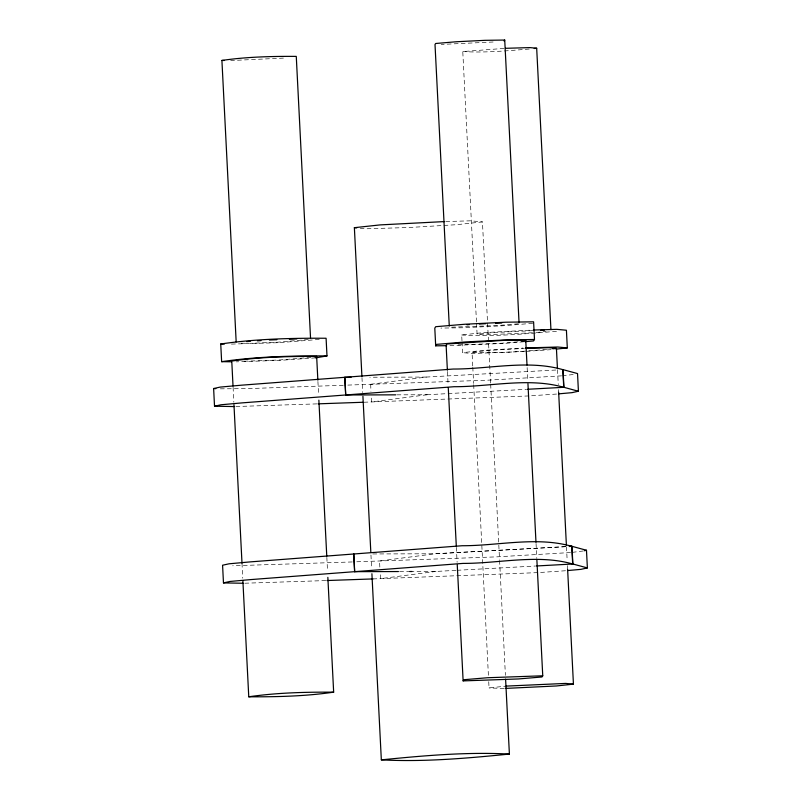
<?xml version="1.0" encoding="UTF-8"?>
<svg xmlns="http://www.w3.org/2000/svg" width="801" height="801" viewBox="0 0 801 801"><rect width="100%" height="100%" fill="white"/><g stroke="black" fill="none" stroke-linecap="round" stroke-linejoin="round"><path stroke-width="0.6" stroke-dasharray="4 3" d="M573.216 374.518L562.783 375.739M583.248 550.978L571.734 552.43M308.295 339.494L277.456 342.217L249.982 343.329M319.259 339.424L279.138 342.678L230.478 344.12M310.918 357.436L278.798 360.019L243.814 361.231M370.593 384.3L426.212 377.071L369.772 377.241M427.113 394.743L371.484 401.962L371.284 396.064M436.064 571.433L380.435 578.662L380.235 572.755M476.465 321.822L462.778 51.564L505.451 48.31M529.251 49.031C507.183 50.783 484.895 52.926 462.778 51.564M490.602 383.048L482.442 221.907L456.68 224.691L408.5 227.534L366.127 228.776L360.25 228.235M461.987 340.856L461.686 334.968L482.753 332.685L532.054 330.072M476.535 323.063L477.096 334.267L491.964 332.665L533.226 330.623M536.139 332.535L546.052 331.464M556.505 331.304C525.035 333.867 493.236 336.891 461.686 334.968M462.047 342.037L462.588 352.64L483.654 350.357L523.053 348.024M472.73 365.957L472.039 352.23L489.021 350.397L524.405 348.415M546.733 349.466C521.932 351.319 496.89 353.822 472.039 352.23M551.198 349.647L525.316 351.419M488.73 681.701L489.051 687.949L506.022 686.107M561.601 375.849L487.999 380.165L344.51 385.211M556.575 394.052L529.992 395.864M570.552 552.54L496.95 556.855L353.461 561.902M565.526 570.743L538.943 572.555M493.136 42.002L441.191 44.435M518.407 323.794L497.711 325.526L450.562 327.209M532.675 323.294L503.358 325.757L462.808 327.769L440.88 328.08M524.995 341.256L501.366 343.249L455.619 345.051M523.794 341.777L504.25 343.419L447.869 345.662M283.454 58.093L230.668 60.556M315.604 357.867L280.03 360.35L236.235 361.852M528.78 395.944L364.034 402.232M537.721 572.635L372.986 578.923M532.515 332.755L483.874 334.898L477.096 334.267M524.084 351.499L472.19 353.531L462.588 352.64M426.042 377.081L558.037 369.902M426.933 394.753L447.008 393.661M448.079 393.601L526.597 389.326M565.576 546.672L434.993 553.771L372.475 553.952M565.746 546.662L435.163 553.761L379.534 560.99L379.894 568.059M455.959 570.352L435.884 571.443L412.135 571.503M457.031 570.292L535.549 566.017M343.269 385.261L247.639 388.625L219.224 388.845M316.836 403.884L235.364 406.548M352.22 561.952L232.65 565.776M325.787 580.575L244.315 583.238M445.767 221.547L470.698 220.816L482.442 221.907M504.069 688.449L489.051 687.949M396.926 394.833L427.013 394.753M399.629 571.544L410.953 571.513M241.241 343.208L244.986 343.259M557.506 369.631L558.267 384.61M558.517 389.606L558.637 392.1M566.477 546.853L567.178 560.58M567.428 565.576L567.619 569.321M527.128 367.539L527.829 381.266M536.049 543.509L536.8 558.477M490.673 384.3L499.524 559.198M499.594 560.44L505.411 675.373M472.8 367.208L473.621 383.429M473.681 384.68L488.41 675.463M447.449 371.394L448.139 385.121M456.36 547.363L457.121 562.342M370.693 384.29L370.943 391.369M361.972 377.591L362.733 392.59M370.953 554.983L371.654 568.73M317.917 381.416L318.618 395.143M326.838 557.386L327.529 571.113M233.081 387.284L233.842 402.252M242.002 563.253L242.753 578.222"/><path stroke-width="1.2" d="M504.089 41.081L504.73 40.05L484.965 40.33L456.35 41.752L435.654 43.494L435.013 44.526L449.271 325.987M435.684 345.832L436.605 344.37L465.922 341.907L506.472 339.884L534.487 339.494L533.596 321.822L505.571 322.212L465.031 324.235L435.714 326.698L434.793 328.16L435.684 345.832L446.648 345.682M534.487 339.494L533.566 340.956L525.015 341.677M524.995 341.256L525.736 340.075L503.168 340.395L446.868 344.009L446.117 345.191L447.379 370.152M542.748 675.794L541.997 676.975L518.367 678.958L463.128 680.9L463.869 679.719L487.509 677.736L542.748 675.794L536.87 559.729M213.627 388.535L220.095 387.103L241.381 385.191L453.206 369.041C489.161 369.151 527.739 359.549 562.843 369.641L563.734 387.304C528.63 377.221 490.052 386.813 454.097 386.713L242.282 402.863L220.986 404.775L214.518 406.207L213.627 388.535L215.859 388.655M578.422 391.238L563.914 387.304L563.013 369.631L577.531 373.566L578.422 391.238L571.954 392.66L558.948 393.832M223.469 582.898L229.937 581.466L251.234 579.554L463.048 563.403C499.003 563.503 537.581 553.912 572.685 564.004L571.794 546.332C536.69 536.239 498.112 545.841 462.157 545.731L250.333 561.881L229.046 563.804L222.578 565.226L223.469 582.898L243.124 583.258M584.33 550.738L586.482 550.267L587.373 567.929L580.905 569.361L567.899 570.522M236.175 341.897L221.917 60.435C246.468 56.861 271.469 56.25 296.27 56.39L310.528 337.852M231.369 361.782L221.637 361.662L220.736 343.989C255.529 338.913 290.953 338.052 326.087 338.252L326.988 355.924L315.604 357.867M221.637 361.662C256.42 356.585 291.854 355.724 326.988 355.924M314.362 356.845L316.655 356.455L317.857 380.165M242.883 580.725L248.761 696.79C276.796 692.705 305.351 692.004 333.657 692.164L327.849 577.351M333.657 692.164C305.632 696.259 277.076 696.95 248.761 696.79M534.207 48.491L536.68 48.23L550.938 329.692M361.912 376.35L354.372 227.684L380.145 224.901L444.525 221.577M552.79 348.815L556.425 348.415L557.436 368.39M556.154 349.116L567.308 347.904L566.417 330.232L556.805 329.341L533.296 330.032M567.619 569.321L573.436 684.134L556.455 685.966L505.281 688.419M371.904 573.726L381.336 759.859C423.799 755.643 466.763 751.799 509.396 754.071L505.601 679.118M509.396 754.071C466.933 758.287 423.979 762.131 381.336 759.859M467.023 324.765L469.456 324.555M246.658 341.606L250.252 341.356M257.421 340.856L261.006 340.605M506.022 686.107L565.696 683.413L573.436 684.134M527.669 389.266L563.914 387.304M569.301 546.462L571.794 546.332M569.481 546.462L571.964 546.322L586.482 550.267M536.62 565.967L572.865 563.994L587.373 567.929M479.378 324.025L485.596 323.714M495.549 323.224L501.756 323.003M269.376 340.024L276.866 339.724M289.351 339.224L296.841 338.913M318.077 403.844L362.793 402.272M327.028 580.535L372.986 578.923M505.451 48.31L529.902 47.599L536.68 48.23M540.555 330.412L544.229 330.302M525.526 347.954L557.706 347.013L567.308 347.904M525.626 348.375L548.685 347.704L556.425 348.415M234.172 406.568L214.518 406.207M395.754 394.843L345.662 394.973L344.77 377.311L351.098 377.291M398.447 571.544L354.613 571.664L353.722 554.002M409.631 571.513L412.135 571.503M221.917 60.435L224.42 60.475M220.736 343.989L224.39 344.04M316.655 356.455C288.34 356.295 259.794 356.986 231.759 361.071L233.021 386.032M354.372 227.684L356.725 227.905M571.964 546.322L572.865 563.994M558.637 392.1L566.417 545.601M525.736 340.075L527.008 365.036M527.949 383.759L535.979 542.257M504.73 40.05L519.058 322.753M448.27 387.624L456.3 546.112M457.251 564.835L463.128 680.9M362.923 396.335L370.833 552.49M344.841 377.311L345.742 394.983M353.792 554.002L354.683 571.674M318.868 400.14L326.768 556.134M233.972 404.755L242.002 563.253"/></g></svg>
